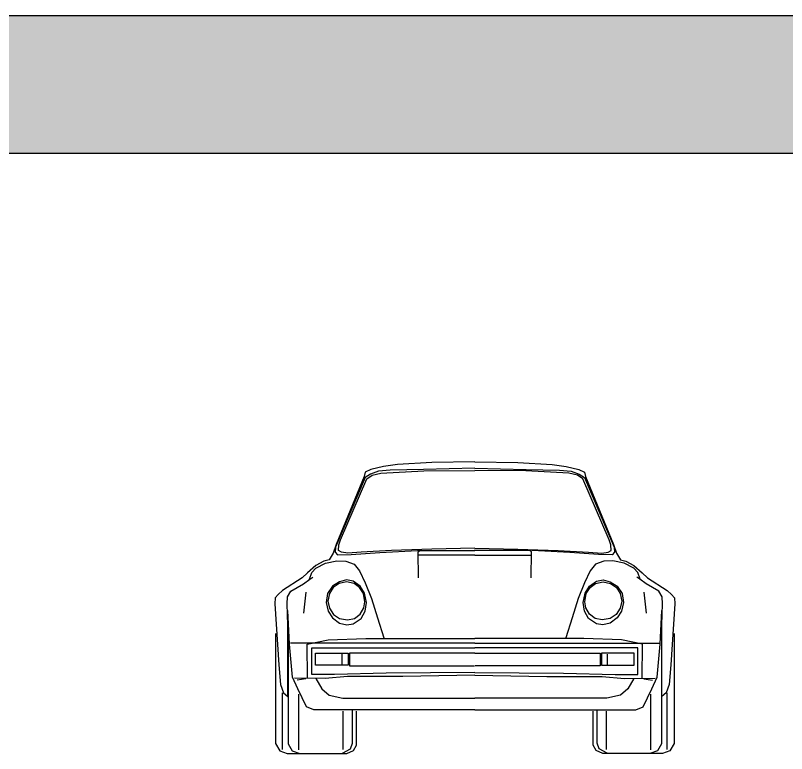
# Model space of a CAD drawing. Header units: millimetres. Extents: x 1343 to 64046, y 44602 to 77982.
# Drawn here: x 39113 to 42634, y 74613 to 77982 of the extents above; entities that cross this region are included whole.
import ezdxf

# ---------------------------------------------------------------- set-up
doc = ezdxf.new("R2010")
doc.units = ezdxf.units.MM
doc.layers.add('www.cad-blocks.net', color=7, linetype='Continuous')

# ---------------------------------------------------------------- blocks, each defined once
blk = doc.blocks.new('A$C11AF42E6')
for p, q in [((496.9, 1310.7), (438.5, 1296.9)), ((560.4, 1319.2), (496.9, 1310.7)), ((716.7, 1329.5), (560.4, 1319.2)), ((914.3, 1303.6), (678.7, 1296.3)), ((914.1, 1331.2), (716.7, 1329.5)), ((912.9, 1303.6), (1148.5, 1296.3)), ((913, 1331.2), (1110.5, 1329.5)), ((1110.5, 1329.5), (1266.7, 1319.2)), ((1266.7, 1319.2), (1330.3, 1310.7)), ((1330.3, 1310.7), (1388.7, 1296.9)), ((412.8, 1284.9), (407.6, 1264.3)), ((437.3, 1275.8), (412.4, 1259.7)), ((438.5, 1296.9), (412.8, 1284.9)), ((419.7, 1253.9), (444.6, 1271.4)), ((473.8, 1289), (437.3, 1275.8)), ((444.6, 1271.4), (484.1, 1280.2)), ((526.5, 1293.4), (473.8, 1289)), ((484.1, 1280.2), (680.2, 1290.4)), ((678.7, 1296.3), (526.5, 1293.4)), ((680.2, 1290.4), (914.3, 1291.9)), ((1147, 1290.4), (912.9, 1291.9)), ((1343.1, 1280.2), (1147, 1290.4)), ((1148.5, 1296.3), (1300.7, 1293.4)), ((1300.7, 1293.4), (1353.3, 1289)), ((1382.6, 1271.4), (1343.1, 1280.2)), ((1353.3, 1289), (1389.9, 1275.8)), ((1407.5, 1253.9), (1382.6, 1271.4)), ((1388.7, 1296.9), (1414.4, 1284.9)), ((1389.9, 1275.8), (1414.8, 1259.7)), ((1414.4, 1284.9), (1419.6, 1264.3)), ((412.4, 1259.7), (277.7, 942.5)), ((407.6, 1264.3), (280.6, 953.8)), ((299.7, 976.1), (419.7, 1253.9)), ((1527.5, 976.1), (1407.5, 1253.9)), ((1414.8, 1259.7), (1549.4, 942.5)), ((1419.6, 1264.3), (1546.6, 953.8)), ((280.6, 953.8), (266.8, 914.4)), ((290.9, 927.8), (292.4, 952.7)), ((292.4, 952.7), (299.7, 976.1)), ((1534.8, 952.7), (1527.5, 976.1)), ((1536.3, 927.8), (1534.8, 952.7)), ((1546.6, 953.8), (1560.4, 914.4)), ((277.7, 942.5), (276.3, 919.1)), ((276.3, 919.1), (286.5, 907.4)), ((304.1, 919.1), (290.9, 927.8)), ((333.4, 914.7), (304.1, 919.1)), ((394.8, 919.1), (333.4, 914.7)), ((349.5, 908.8), (479.7, 917.6)), ((533.8, 926.4), (394.8, 919.1)), ((479.7, 917.6), (652.4, 926.4)), ((716.8, 933.7), (533.8, 926.4)), ((652.4, 926.4), (915.8, 929.3)), ((655.3, 921.6), (663.2, 926.8)), ((656.7, 803), (655.3, 921.6)), ((663.2, 926.8), (913.8, 926.8)), ((914.3, 938.1), (716.8, 933.7)), ((1174.8, 926.4), (911.4, 929.3)), ((912.9, 938.1), (1110.4, 933.7)), ((1163.9, 926.8), (913.3, 926.8)), ((1110.4, 933.7), (1293.4, 926.4)), ((1171.9, 921.6), (1163.9, 926.8)), ((1170.5, 803), (1171.9, 921.6)), ((1347.5, 917.6), (1174.8, 926.4)), ((1293.4, 926.4), (1432.4, 919.1)), ((1477.7, 908.8), (1347.5, 917.6)), ((1432.4, 919.1), (1493.8, 914.7)), ((1493.8, 914.7), (1523.1, 919.1)), ((1523.1, 919.1), (1536.3, 927.8)), ((1550.9, 919.1), (1540.7, 907.4)), ((1549.4, 942.5), (1550.9, 919.1)), ((247.9, 885.2), (223.9, 878.3)), ((232.3, 869.4), (283.7, 880.6)), ((266.8, 914.4), (247.9, 885.2)), ((283.7, 880.6), (323.9, 878.4)), ((286.5, 907.4), (349.5, 908.8)), ((913.8, 905.7), (656.7, 905.7)), ((913.3, 905.7), (1170.5, 905.7)), ((1540.7, 907.4), (1477.7, 908.8)), ((1543.5, 880.6), (1503.3, 878.4)), ((1594.8, 869.4), (1543.5, 880.6)), ((1560.4, 914.4), (1579.2, 885.2)), ((1579.2, 885.2), (1603.3, 878.3)), ((187.7, 858.3), (149.7, 824.8)), ((169.8, 827), (187.7, 847.1)), ((223.9, 878.3), (187.7, 858.3)), ((187.7, 847.1), (232.3, 869.4)), ((323.9, 878.4), (361.9, 865)), ((361.9, 865), (386.5, 833.7)), ((1465.3, 865), (1440.7, 833.7)), ((1503.3, 878.4), (1465.3, 865)), ((1639.5, 847.1), (1594.8, 869.4)), ((1603.3, 878.3), (1639.5, 858.3)), ((1639.5, 858.3), (1677.5, 824.8)), ((1657.4, 827), (1639.5, 847.1)), ((149.7, 824.8), (125.1, 802.5)), ((158.6, 795.8), (169.8, 827)), ((386.5, 833.7), (413.3, 780.2)), ((1440.7, 833.7), (1413.9, 780.2)), ((1668.6, 795.8), (1657.4, 827)), ((1677.5, 824.8), (1702.1, 802.5)), ((125.1, 802.5), (35.7, 744.4)), ((73.7, 742.2), (131.8, 775.7)), ((131.8, 775.7), (160.9, 795.8)), ((160.9, 795.8), (174.3, 804.7)), ((295.1, 784.4), (263, 764.8)), ((294.2, 776.4), (266.6, 757.7)), ((328, 783.5), (294.2, 776.4)), ((327.1, 793.3), (295.1, 784.4)), ((358.3, 787.1), (327.1, 793.3)), ((361.9, 776.4), (328, 783.5)), ((390.4, 764.8), (358.3, 787.1)), ((386.8, 757.7), (361.9, 776.4)), ((413.3, 780.2), (442.3, 708.7)), ((1413.9, 780.2), (1384.8, 708.7)), ((1436.8, 764.8), (1468.9, 787.1)), ((1440.4, 757.7), (1465.3, 776.4)), ((1465.3, 776.4), (1499.2, 783.5)), ((1468.9, 787.1), (1500.1, 793.3)), ((1499.2, 783.5), (1533, 776.4)), ((1500.1, 793.3), (1532.1, 784.4)), ((1532.1, 784.4), (1564.2, 764.8)), ((1533, 776.4), (1560.6, 757.7)), ((1666.3, 795.8), (1652.9, 804.7)), ((1695.4, 775.7), (1666.3, 795.8)), ((1753.5, 742.2), (1695.4, 775.7)), ((1702.1, 802.5), (1791.4, 744.4)), ((35.7, 744.4), (15.6, 726.6)), ((58.1, 715.4), (73.7, 742.2)), ((263, 764.8), (240.8, 731)), ((266.6, 757.7), (250.6, 730.1)), ((405.5, 730.1), (386.8, 757.7)), ((409.9, 732.8), (390.4, 764.8)), ((1417.2, 732.8), (1436.8, 764.8)), ((1421.7, 730.1), (1440.4, 757.7)), ((1560.6, 757.7), (1576.6, 730.1)), ((1564.2, 764.8), (1586.4, 731)), ((1769.1, 715.4), (1753.5, 742.2)), ((1791.4, 744.4), (1811.5, 726.6)), ((2.2, 711), (0, 684.2)), ((15.6, 726.6), (2.2, 711)), ((55.9, 684.2), (58.1, 715.4)), ((141.5, 736.8), (131.1, 641.3)), ((240.8, 731), (234.5, 690.1)), ((250.6, 730.1), (242.5, 695.5)), ((411.7, 692.8), (405.5, 730.1)), ((418.8, 689.2), (409.9, 732.8)), ((442.3, 708.7), (469.1, 619.4)), ((1384.8, 708.7), (1358, 619.4)), ((1408.3, 689.2), (1417.2, 732.8)), ((1415.5, 692.8), (1421.7, 730.1)), ((1576.6, 730.1), (1584.6, 695.5)), ((1586.4, 731), (1592.7, 690.1)), ((1685.4, 736.8), (1695.8, 641.3)), ((1771.3, 684.2), (1769.1, 715.4)), ((1811.5, 726.6), (1825, 711)), ((1825, 711), (1827.2, 684.2)), ((0, 684.2), (17.9, 405.2)), ((60.3, 586), (55.9, 684.2)), ((234.5, 690.1), (243.4, 650.1)), ((242.5, 695.5), (249.7, 663.4)), ((407.3, 666.1), (411.7, 692.8)), ((412.6, 650.1), (418.8, 689.2)), ((1414.6, 650.1), (1408.3, 689.2)), ((1419.9, 666.1), (1415.5, 692.8)), ((1584.6, 695.5), (1577.5, 663.4)), ((1592.7, 690.1), (1583.7, 650.1)), ((1766.9, 586), (1771.3, 684.2)), ((1827.2, 684.2), (1809.3, 405.2)), ((67, 498.9), (60.3, 652.9)), ((243.4, 650.1), (263.9, 619.8)), ((249.7, 663.4), (267.5, 635)), ((267.5, 635), (296, 617.2)), ((364.5, 617.2), (389.5, 636.7)), ((389.5, 636.7), (407.3, 666.1)), ((393.9, 617.2), (412.6, 650.1)), ((1433.3, 617.2), (1414.6, 650.1)), ((1437.7, 636.7), (1419.9, 666.1)), ((1462.7, 617.2), (1437.7, 636.7)), ((1559.7, 635), (1531.2, 617.2)), ((1577.5, 663.4), (1559.7, 635)), ((1583.7, 650.1), (1563.3, 619.8)), ((1760.2, 498.9), (1766.9, 652.9)), ((263.9, 619.8), (295.1, 594.9)), ((296, 617.2), (331.6, 610.9)), ((331.6, 610.9), (364.5, 617.2)), ((358.3, 592.3), (393.9, 617.2)), ((469.1, 619.4), (498.2, 527.9)), ((1358, 619.4), (1329, 527.9)), ((1468.9, 592.3), (1433.3, 617.2)), ((1495.6, 610.9), (1462.7, 617.2)), ((1531.2, 617.2), (1495.6, 610.9)), ((1563.3, 619.8), (1532.1, 594.9)), ((60.3, 260.1), (60.3, 586)), ((61, 571.7), (61, 44)), ((295.1, 594.9), (329.8, 587.8)), ((329.8, 587.8), (358.3, 592.3)), ((1497.4, 587.8), (1468.9, 592.3)), ((1532.1, 594.9), (1497.4, 587.8)), ((1766.2, 571.7), (1766.2, 44)), ((1766.9, 260.1), (1766.9, 586)), ((4.1, 547.9), (4.1, 45.8)), ((1823.1, 547.9), (1823.1, 45.8)), ((80.4, 349.3), (67, 498.9)), ((913.7, 503.4), (71.5, 503.4)), ((147.4, 498.9), (243.5, 519)), ((149.7, 344.9), (147.4, 498.9)), ((243.5, 519), (415.5, 525.7)), ((415.5, 525.7), (913.7, 525.7)), ((1411.7, 525.7), (913.5, 525.7)), ((913.5, 503.4), (1755.7, 503.4)), ((1583.7, 519), (1411.7, 525.7)), ((1679.7, 498.9), (1583.7, 519)), ((1677.5, 344.9), (1679.7, 498.9)), ((1746.8, 349.3), (1760.2, 498.9)), ((169.8, 360.5), (169.8, 483.3)), ((169.8, 483.3), (913.7, 483.3)), ((185.4, 402.9), (185.4, 458.7)), ((185.4, 458.7), (335.1, 458.7)), ((335.1, 458.7), (335.1, 402.9)), ((913.7, 458.7), (341.8, 458.7)), ((341.8, 458.7), (341.8, 400.7)), ((1657.4, 483.3), (913.5, 483.3)), ((913.5, 458.7), (1485.4, 458.7)), ((1485.4, 458.7), (1485.4, 400.7)), ((1641.8, 458.7), (1492.1, 458.7)), ((1492.1, 458.7), (1492.1, 402.9)), ((1641.8, 402.9), (1641.8, 458.7)), ((1657.4, 360.5), (1657.4, 483.3)), ((308.3, 405.2), (308.3, 454.3)), ((1518.9, 405.2), (1518.9, 454.3)), ((17.9, 405.2), (26.8, 315.9)), ((335.1, 402.9), (185.4, 402.9)), ((341.8, 400.7), (911.5, 400.7)), ((1485.4, 400.7), (915.7, 400.7)), ((1492.1, 402.9), (1641.8, 402.9)), ((1809.3, 405.2), (1800.4, 315.9)), ((272.6, 360.5), (169.8, 360.5)), ((509.4, 367.2), (272.6, 360.5)), ((913.7, 369.4), (509.4, 367.2)), ((913.7, 358.3), (585.3, 351.6)), ((913.5, 369.4), (1317.8, 367.2)), ((913.5, 358.3), (1241.9, 351.6)), ((1317.8, 367.2), (1554.6, 360.5)), ((1554.6, 360.5), (1657.4, 360.5)), ((105, 295.8), (80.4, 349.3)), ((230.1, 342.7), (89.4, 344.9)), ((142.6, 341.7), (102.5, 335.4)), ((187.7, 342.7), (214.5, 295.8)), ((332.9, 351.6), (230.1, 342.7)), ((585.3, 351.6), (332.9, 351.6)), ((1241.9, 351.6), (1494.3, 351.6)), ((1494.3, 351.6), (1597.1, 342.7)), ((1597.1, 342.7), (1737.8, 344.9)), ((1639.5, 342.7), (1612.7, 295.8)), ((1684.6, 341.7), (1724.7, 335.4)), ((1722.2, 295.8), (1746.8, 349.3)), ((26.8, 315.9), (40.2, 277.9)), ((145.2, 213.2), (105, 295.8)), ((214.5, 295.8), (248, 266.8)), ((1612.7, 295.8), (1579.2, 266.8)), ((1682, 213.2), (1722.2, 295.8)), ((1800.4, 315.9), (1787, 277.9)), ((35.3, 18.3), (35.3, 276.7)), ((40.2, 277.9), (60.3, 260.1)), ((110.5, 16.5), (110.5, 271.2)), ((248, 266.8), (310.5, 253.4)), ((310.5, 253.4), (913.7, 253.4)), ((1516.7, 253.4), (913.5, 253.4)), ((1579.2, 266.8), (1516.7, 253.4)), ((1716.7, 16.5), (1716.7, 271.2)), ((1787, 277.9), (1766.9, 260.1)), ((1791.9, 18.3), (1791.9, 276.7)), ((178.7, 199.8), (145.2, 213.2)), ((1648.5, 199.8), (1682, 213.2)), ((913.7, 199.8), (178.7, 199.8)), ((312.3, 18.3), (312.3, 194.2)), ((354.4, 47.6), (354.4, 196.1)), ((372.8, 38.5), (372.8, 194.2)), ((913.5, 199.8), (1648.5, 199.8)), ((1454.4, 38.5), (1454.4, 194.2)), ((1472.7, 47.6), (1472.7, 196.1)), ((1514.9, 18.3), (1514.9, 194.2)), ((4.1, 45.8), (22.5, 12.8)), ((61, 44), (79.3, 12.8)), ((345.3, 22), (354.4, 47.6)), ((359.9, 14.7), (372.8, 38.5)), ((1467.2, 14.7), (1454.4, 38.5)), ((1481.9, 22), (1472.7, 47.6)), ((1766.2, 44), (1747.9, 12.8)), ((1823.1, 45.8), (1804.7, 12.8)), ((22.5, 12.8), (57.3, 0)), ((57.3, 0), (328.8, 0)), ((79.3, 12.8), (114.2, 0)), ((308.6, 1.8), (345.3, 22)), ((328.8, 0), (359.9, 14.7)), ((1498.4, 0), (1467.2, 14.7)), ((1518.6, 1.8), (1481.9, 22)), ((1769.9, 0), (1498.4, 0)), ((1747.9, 12.8), (1713, 0)), ((1804.7, 12.8), (1769.9, 0))]:
    blk.add_line(p, q)
blk = doc.blocks.new('FORMAT')
at = {"layer": 'www.cad-blocks.net', "true_color": 0x546d8e}
h = blk.add_hatch(color=155, dxfattribs=at)
h.set_gradient(color1=(68, 68, 68), color2=(84, 109, 142), tint=1)
h.paths.add_polyline_path([(3580.5, 77982.4), (3580.5, 77353.6), (64045.9, 77353.6), (64045.9, 77982.4)])
at = {"layer": 'www.cad-blocks.net', "color": 155, "true_color": 0x546d8e}
for p, q in [((3580.5, 77982.4), (64045.9, 77982.4)), ((3580.5, 77353.6), (64045.9, 77353.6)), ((3580.5, 77353.6), (64045.9, 77353.6))]:
    blk.add_line(p, q, dxfattribs=at)

msp = doc.modelspace()

# ---------------------------------------------------------------- block references
msp.add_blockref('A$C11AF42E6', (40297.2, 74612.5))
at = {"layer": 'www.cad-blocks.net'}
msp.add_blockref('FORMAT', (0, 0), dxfattribs=at)

doc.saveas('drawing.dxf')
